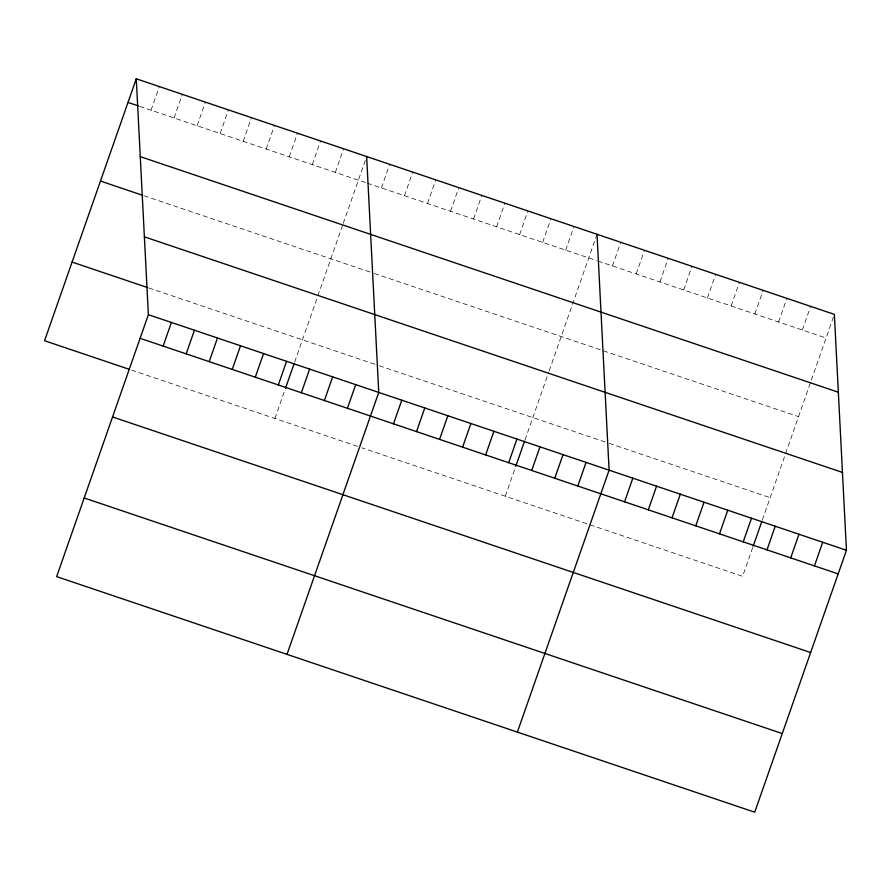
<?xml version="1.0" encoding="UTF-8"?>
<svg xmlns="http://www.w3.org/2000/svg" width="891" height="891" viewBox="0 0 891 891"><rect width="100%" height="100%" fill="white"/><g stroke="black" fill="none" stroke-linecap="round" stroke-linejoin="round"><path stroke-width="0.67" stroke-dasharray="4.46 3.34" d="M151.047 110.194L159.322 86.572M174.079 117.968L182.354 94.346M197.111 125.742L205.387 102.12M220.155 133.516L228.43 109.894M243.187 141.29L251.462 117.668M266.22 149.064L274.495 125.442M289.263 156.849L297.538 133.216M312.296 164.623L320.571 140.99M335.339 172.397L343.614 148.764M274.918 418.48L285.02 389.645M294.654 362.114L342.768 224.732M343.224 223.418L366.19 157.852M381.404 187.945L389.679 164.312M404.447 195.719L412.722 172.086M427.48 203.493L435.755 179.859M450.523 211.267L458.798 187.633M473.555 219.041L481.831 195.407M496.588 226.815L504.863 203.181M519.631 234.589L527.906 210.955M542.664 242.363L550.939 218.729M565.696 250.137L573.971 226.503M505.286 496.22L515.844 466.071M525.022 439.864L548.778 372.004M549.224 370.734L596.558 235.592M612.473 265.919L620.749 242.296M636.207 273.927L644.483 250.304M659.941 281.946L668.217 258.312M683.675 289.954L691.951 266.32M707.409 297.962L715.685 274.328M731.143 305.969L739.419 282.347M754.877 313.977L763.153 290.355M778.611 321.996L786.887 298.362M802.346 330.004L810.621 306.37M752.728 547.486L742.626 576.321L361.946 447.85M762.362 519.965L833.898 315.692M139.519 106.307L366.045 182.755M367.326 183.19L596.647 260.584M597.972 261.03L826.08 338.012M143.974 195.753L373.062 273.058M374.343 273.492L798.548 416.654M148.875 288.005L377.962 365.321M379.243 365.744L607.985 442.95M609.299 443.395L770.169 497.679M131.578 370.099L360.666 447.416"/><path stroke-width="1.34" d="M136.278 78.798L148.374 314.679L56.645 576.622L754.722 812.202L846.45 550.27L834.355 314.378L136.278 78.798L44.55 340.73L129.017 369.242M163.131 346.087L171.406 322.453M186.163 353.861L194.438 330.227M209.207 361.635L217.482 338.001M232.239 369.409L240.514 345.775M255.283 377.183L263.558 353.549M278.315 384.957L286.59 361.323M285.476 388.331L294.197 363.428M301.347 392.731L309.623 369.097M324.391 400.505L332.666 376.871M347.423 408.278L355.698 384.645M287.002 654.362L378.742 392.419L366.647 156.538M393.499 423.826L401.774 400.193M416.531 431.6L424.807 407.967M439.575 439.374L447.85 415.741M462.607 447.148L470.882 423.515M485.64 454.922L493.915 431.3M508.683 462.696L516.958 439.074M515.844 466.071L524.565 441.168M531.715 470.47L539.991 446.848M554.759 478.244L563.034 454.622M577.791 486.018L586.066 462.396M517.37 732.101L609.099 470.17L597.015 234.277M624.558 501.811L632.833 478.177M648.303 509.819L656.578 486.185M672.037 517.827L680.312 494.193M695.771 525.835L704.046 502.212M719.505 533.843L727.78 510.22M743.239 541.862L751.514 518.228M753.185 546.172L761.905 521.268M766.973 549.87L775.248 526.236M790.707 557.877L798.982 534.244M814.441 565.885L822.716 542.263M128.003 102.42L138.239 105.873M140.266 156.638L838.353 392.229M100.46 181.062L142.694 195.318M144.375 236.839L842.463 472.43M72.093 262.088L147.594 287.57M148.374 314.679L846.45 550.27M140.099 338.313L838.175 573.893M112.556 416.955L810.632 652.535M84.177 497.98L782.265 733.56"/></g></svg>
